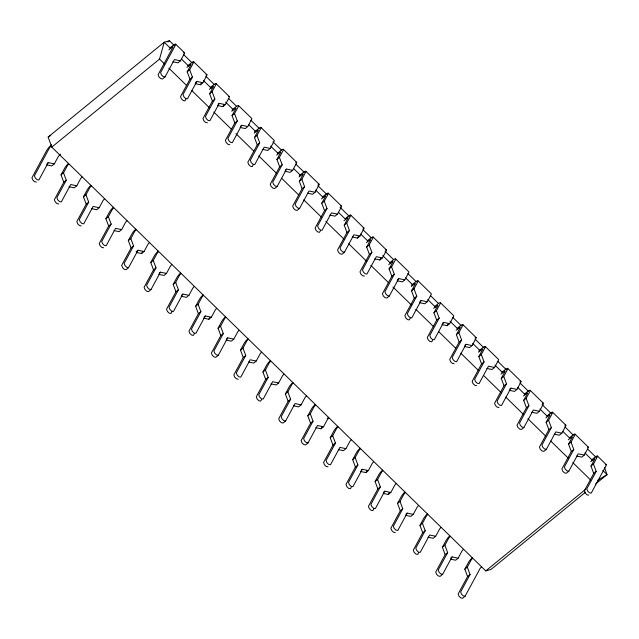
<?xml version="1.0" encoding="UTF-8"?>
<svg xmlns="http://www.w3.org/2000/svg" width="639" height="639" viewBox="0 0 639 639"><rect width="100%" height="100%" fill="white"/><g stroke="black" fill="none" stroke-linecap="round" stroke-linejoin="round"><path stroke-width="0.96" d="M585.62 492.118L491 569.445L485.768 570.907L51.767 147.138L159.542 59.068L164.215 42.214L169.447 40.744L174.447 45.625M60.625 154.151A2.788 0.503 -45.7 0 0 58.053 157.002L54.331 163.896L48.26 162.633L38.851 180.046L37.03 179.671L35.265 177.946L34.434 175.733L49.219 148.384A2.788 0.503 -45.7 0 1 50.777 146.459M58.796 203.977L56.983 203.601L55.21 201.876L54.387 199.664L63.796 182.259L61.032 174.894L64.755 168.001A6.55 1.174 -45.7 0 1 68.413 163.48M61.032 174.894L63.517 172.865L67.239 165.972A2.788 0.503 -45.7 0 1 68.796 164.047M63.517 172.865L66.28 180.23L56.863 197.635L57.694 199.847L59.459 201.573L61.28 201.948L70.697 184.543L76.76 185.797L80.49 178.912A2.788 0.503 -45.7 0 1 82.04 176.987M81.233 225.886L79.412 225.503L77.646 223.778L76.816 221.573L86.225 204.16L83.461 196.796L87.192 189.911A6.55 1.174 -45.7 0 1 90.842 185.382M83.461 196.796L85.945 194.767L89.676 187.882A2.788 0.503 -45.7 0 1 91.225 185.957M85.945 194.767L88.709 202.132L79.3 219.544L80.131 221.749L81.896 223.474L83.717 223.85L93.126 206.445L99.197 207.707L102.919 200.814A2.788 0.503 -45.7 0 1 104.477 198.889M168.888 49.842L171.787 47.47A2.788 0.503 -45.7 0 1 172.889 47.326L158.105 74.675L158.935 76.888L160.701 78.605L162.522 78.988L165.006 76.96L174.415 59.547L180.478 60.809L184.208 53.916A6.55 1.174 -45.7 0 0 183.537 52.925M103.662 247.788L101.849 247.413L100.075 245.688L99.253 243.475L108.662 226.07L105.898 218.706L109.62 211.813A6.55 1.174 -45.7 0 1 113.279 207.284M105.898 218.706L108.382 216.669L112.105 209.784A2.788 0.503 -45.7 0 1 113.662 207.859M185.893 99.149L184.951 100.89L183.129 100.515L181.364 98.789L180.533 96.577L189.951 79.172L187.179 71.808L190.909 64.914A2.788 0.503 -45.7 0 0 189.807 65.058L186.9 67.43M187.179 71.808L189.663 69.779L193.393 62.886A6.55 1.174 -45.7 0 0 190.797 63.229L187.89 65.601M108.382 216.669L111.146 224.041L101.729 241.446L102.559 243.659L104.325 245.384L106.146 245.759L115.563 228.347L121.626 229.609L125.356 222.715A2.788 0.503 -45.7 0 1 126.905 220.79M189.663 69.779L192.435 77.143L183.018 94.548L183.848 96.761L185.614 98.486L187.435 98.861L196.844 81.457L202.914 82.711L206.637 75.825A6.55 1.174 -45.7 0 0 205.974 74.827M195.23 83.661L200.43 84.739L201.365 83.022M149.342 242.7A2.788 0.503 -45.7 0 0 147.785 244.625L144.063 251.51L137.992 250.256L128.583 267.661L126.099 269.69L124.278 269.315L122.512 267.589L121.682 265.377L131.091 247.972L128.327 240.607L132.057 233.714A6.55 1.174 -45.7 0 1 135.708 229.193M128.327 240.607L130.811 238.579L134.541 231.685A2.788 0.503 -45.7 0 1 136.091 229.76M207.387 122.792L205.566 122.416L203.801 120.691L202.97 118.487L212.38 101.074L209.616 93.709L213.338 86.824A2.788 0.503 -45.7 0 0 212.236 86.968L209.336 89.332M209.616 93.709L212.1 91.681L215.822 84.787A6.55 1.174 -45.7 0 0 213.226 85.131L210.327 87.503M130.811 238.579L133.575 245.943L124.166 263.348L124.996 265.56L126.762 267.286L128.583 267.661M212.1 91.681L214.864 99.045L205.454 116.45L206.285 118.662L208.05 120.388L209.872 120.763L219.281 103.358L225.343 104.612L229.074 97.727A6.55 1.174 -45.7 0 0 228.403 96.729M136.379 252.461L141.578 253.539L142.505 251.822M217.667 105.571L222.867 106.649L223.794 104.924M171.771 264.602A2.788 0.503 -45.7 0 0 170.222 266.527L166.491 273.42L160.429 272.158L151.012 289.563L148.528 291.592L146.714 291.216L144.941 289.491L144.118 287.286L153.528 269.874L150.764 262.509L154.486 255.624A6.55 1.174 -45.7 0 1 158.145 251.095M150.764 262.509L153.248 260.48L156.97 253.595A2.788 0.503 -45.7 0 1 158.528 251.67M229.816 144.702L227.995 144.318L226.23 142.593L225.399 140.388L234.817 122.984L232.053 115.611L235.775 108.726A2.788 0.503 -45.7 0 0 234.673 108.87L231.765 111.242M232.053 115.611L234.529 113.582L238.259 106.697A6.55 1.174 -45.7 0 0 235.663 107.04L232.037 110.004M153.248 260.48L156.012 267.845L146.603 285.258L147.425 287.462L149.191 289.187L151.012 289.563M234.529 113.582L237.301 120.947L227.883 138.359L228.714 140.564L230.479 142.289L232.3 142.673L241.71 125.26L247.78 126.522L251.502 119.629A6.55 1.174 -45.7 0 0 251.79 118.511L238.539 105.571M171.907 311.76L170.964 313.501L169.143 313.126L167.378 311.401L166.547 309.188L175.957 291.783L173.193 284.411L176.923 277.526A6.55 1.174 -45.7 0 1 180.573 272.997M173.193 284.411L175.677 282.382L179.407 275.497A2.788 0.503 -45.7 0 1 180.957 273.572M253.196 164.862L252.253 166.603L250.432 166.228L248.667 164.503L247.836 162.29L257.245 144.885L254.482 137.521L258.204 130.628A2.788 0.503 -45.7 0 0 257.102 130.771L254.202 133.144M254.482 137.521L256.966 135.492L260.688 128.599A6.55 1.174 -45.7 0 0 258.092 128.942L254.466 131.906M175.677 282.382L178.441 289.755L169.031 307.159L169.862 309.372L171.627 311.089L173.449 311.473L182.858 294.06L188.928 295.322L192.651 288.429A2.788 0.503 -45.7 0 1 194.208 286.504M256.966 135.492L259.73 142.856L250.32 160.261L251.151 162.474L252.916 164.199L254.737 164.574L264.147 147.17L270.217 148.424L273.939 141.538A6.55 1.174 -45.7 0 0 274.219 140.412L260.976 127.48M194.336 333.662L193.401 335.403L191.58 335.028L189.807 333.302L188.984 331.09L198.394 313.685L195.63 306.321L199.352 299.427A6.55 1.174 -45.7 0 1 203.01 294.906M195.63 306.321L198.114 304.292L201.836 297.399A2.788 0.503 -45.7 0 1 203.394 295.474M295.705 162.442A6.55 1.174 -45.7 0 1 296.368 163.44L292.646 170.325L286.576 169.071L277.166 186.476L274.682 188.505L272.861 188.13L271.096 186.404L270.265 184.192L279.682 166.787L276.919 159.423L280.641 152.529A2.788 0.503 -45.7 0 0 279.539 152.681L276.639 155.045M276.919 159.423L279.395 157.394L283.125 150.5A6.55 1.174 -45.7 0 0 280.529 150.844L277.63 153.216M198.114 304.292L200.878 311.656L191.468 329.061L192.291 331.274L194.064 332.999L195.877 333.374L205.295 315.97L211.357 317.224L215.087 310.338A2.788 0.503 -45.7 0 1 216.637 308.413M279.395 157.394L282.166 164.758L272.749 182.163L273.58 184.375L275.345 186.101L277.166 186.476M203.673 318.174L208.873 319.252L209.808 317.535M239.074 330.315A2.788 0.503 -45.7 0 0 237.516 332.24L233.794 339.133L227.724 337.871L218.314 355.276L215.83 357.305L214.009 356.929L212.244 355.204L211.413 353L220.83 335.587L218.059 328.222L221.789 321.337A6.55 1.174 -45.7 0 1 225.439 316.808M218.059 328.222L220.543 326.194L224.273 319.308A2.788 0.503 -45.7 0 1 225.823 317.375M318.134 184.351A6.55 1.174 -45.7 0 1 318.805 185.342L315.083 192.235L309.012 190.973L299.603 208.386L297.119 210.415L295.298 210.031L293.533 208.306L292.702 206.101L302.111 188.689L299.348 181.324L303.07 174.439A2.788 0.503 -45.7 0 0 301.967 174.583L299.068 176.955M299.348 181.324L301.832 179.295L305.554 172.41A6.55 1.174 -45.7 0 0 302.958 172.754L299.332 175.717M220.543 326.194L223.307 333.558L213.897 350.971L214.728 353.175L216.493 354.901L218.314 355.276M301.832 179.295L304.595 186.66L295.186 204.073L296.017 206.277L297.782 208.002L299.603 208.386M238.267 379.215L236.446 378.831L234.681 377.114L233.85 374.901L243.259 357.497L240.496 350.124L244.218 343.239A6.55 1.174 -45.7 0 1 247.876 338.71M240.496 350.124L242.98 348.095L246.702 341.21A2.788 0.503 -45.7 0 1 248.259 339.285M320.49 230.575L319.548 232.316L317.727 231.941L315.962 230.216L315.131 228.003L324.548 210.598L321.784 203.234L325.507 196.341A2.788 0.503 -45.7 0 0 324.404 196.485L321.505 198.857M321.784 203.234L324.269 201.205L327.991 194.312A6.55 1.174 -45.7 0 0 325.395 194.655L322.495 197.028M242.98 348.095L245.743 355.468L236.334 372.872L237.157 375.085L238.93 376.802L240.743 377.186L250.161 359.773L256.223 361.035L259.953 354.142A2.788 0.503 -45.7 0 1 261.503 352.217M324.269 201.205L327.032 208.57L317.615 225.974L318.446 228.187L320.211 229.912L322.032 230.288L331.449 212.883L337.512 214.137L341.234 207.252A6.55 1.174 -45.7 0 0 340.571 206.253M261.639 399.375L260.696 401.116L258.875 400.741L257.11 399.016L256.279 396.803L265.696 379.398L262.925 372.034L266.655 365.141A6.55 1.174 -45.7 0 1 270.305 360.612M262.925 372.034L265.409 370.005L269.139 363.112A2.788 0.503 -45.7 0 1 270.688 361.187M363 228.155A6.55 1.174 -45.7 0 1 363.671 229.153L359.949 236.039L353.878 234.785L344.469 252.189L341.985 254.218L340.164 253.843L338.398 252.117L337.568 249.905L346.977 232.5L344.213 225.136L347.935 218.242A2.788 0.503 -45.7 0 0 346.833 218.394L343.934 220.759M344.213 225.136L346.697 223.107L350.42 216.214A6.55 1.174 -45.7 0 0 347.824 216.557L345.651 218.338M265.409 370.005L268.172 377.369L258.763 394.774L259.594 396.987L261.359 398.712L263.18 399.087L272.589 381.683L278.66 382.937L282.382 376.051A2.788 0.503 -45.7 0 1 283.94 374.127M346.697 223.107L349.461 230.471L340.052 247.876L340.883 250.089L342.648 251.814L344.469 252.189M352.265 236.989L357.465 238.067L358.391 236.35M306.369 396.028A2.788 0.503 -45.7 0 0 304.819 397.953L301.089 404.846L295.026 403.584L285.609 420.989L283.133 423.018L281.312 422.643L279.547 420.917L278.716 418.713L288.125 401.3L285.361 393.936L289.084 387.05A6.55 1.174 -45.7 0 1 292.742 382.521M285.361 393.936L287.846 391.907L291.568 385.021A2.788 0.503 -45.7 0 1 293.125 383.088M364.414 276.128L362.593 275.744L360.827 274.019L359.997 271.815L369.414 254.402L366.65 247.037L370.372 240.152A2.788 0.503 -45.7 0 0 369.27 240.296L366.371 242.668M366.65 247.037L369.134 245.009L372.856 238.123A6.55 1.174 -45.7 0 0 370.261 238.467L368.08 240.24M287.846 391.907L290.609 399.271L281.2 416.676L282.023 418.888L283.796 420.614L285.609 420.989M369.134 245.009L371.898 252.373L362.481 269.786L363.311 271.99L365.077 273.716L366.898 274.099L376.315 256.686L382.378 257.948L386.1 251.055A6.55 1.174 -45.7 0 0 385.437 250.065M374.694 258.899L379.893 259.977L380.828 258.252M328.805 417.93A2.788 0.503 -45.7 0 0 327.248 419.855L323.526 426.748L317.455 425.486L308.046 442.899L305.562 444.928L303.741 444.544L301.975 442.827L301.145 440.614L310.562 423.21L307.79 415.837L311.52 408.952A6.55 1.174 -45.7 0 1 315.171 404.423M307.79 415.837L310.274 413.808L314.005 406.923A2.788 0.503 -45.7 0 1 315.554 404.998M395.573 258.907L408.816 271.839A6.55 1.174 -45.7 0 1 408.537 272.965L404.814 279.85L398.744 278.596L389.335 296.001L386.851 298.03L385.029 297.654L383.264 295.929L382.434 293.716L391.843 276.312L389.079 268.947L392.809 262.054A2.788 0.503 -45.7 0 0 391.699 262.198L388.8 264.57M389.079 268.947L391.563 266.918L395.285 260.025A6.55 1.174 -45.7 0 0 392.689 260.369L389.79 262.741M310.274 413.808L313.038 421.181L303.629 438.586L304.46 440.79L306.225 442.515L308.046 442.899M391.563 266.918L394.327 274.283L384.918 291.688L385.748 293.9L387.514 295.625L389.335 296.001M315.842 427.699L321.042 428.777L321.976 427.052M327.999 466.829L326.178 466.454L324.412 464.729L323.582 462.516L332.991 445.111L330.227 437.747L333.949 430.854A6.55 1.174 -45.7 0 1 337.608 426.325M330.227 437.747L332.711 435.718L336.433 428.825A2.788 0.503 -45.7 0 1 337.991 426.9M410.222 318.19L409.279 319.931L407.458 319.556L405.693 317.831L404.862 315.618L414.28 298.213L411.516 290.849L415.238 283.956A2.788 0.503 -45.7 0 0 414.136 284.107L411.236 286.472M411.516 290.849L414 288.82L417.722 281.927A6.55 1.174 -45.7 0 0 415.126 282.27L411.5 285.234M332.711 435.718L335.475 443.083L326.066 460.487L326.896 462.7L328.662 464.425L330.483 464.801L339.892 447.396L345.955 448.65L349.685 441.765A2.788 0.503 -45.7 0 1 351.234 439.84M414 288.82L416.764 296.184L407.347 313.589L408.177 315.802L409.942 317.527L411.764 317.902L421.181 300.498L427.243 301.752L430.974 294.867A6.55 1.174 -45.7 0 0 431.253 293.74L418.002 280.809M351.37 486.99L350.428 488.731L348.606 488.356L346.841 486.63L346.011 484.426L355.428 467.013L352.664 459.649L356.386 452.763A6.55 1.174 -45.7 0 1 360.037 448.235M352.664 459.649L355.14 457.62L358.87 450.727A2.788 0.503 -45.7 0 1 360.42 448.802M432.659 340.1L431.716 341.841L429.895 341.458L428.13 339.732L427.299 337.528L436.709 320.115L433.945 312.751L437.675 305.865A2.788 0.503 -45.7 0 0 436.565 306.009L433.665 308.381M433.945 312.751L436.429 310.722L440.151 303.837A6.55 1.174 -45.7 0 0 437.555 304.18L434.656 306.544M355.14 457.62L357.912 464.984L348.495 482.389L349.325 484.602L351.091 486.327L352.912 486.702L362.321 469.298L368.391 470.552L372.114 463.666A2.788 0.503 -45.7 0 1 373.671 461.741M436.429 310.722L439.193 318.086L429.783 335.499L430.614 337.704L432.379 339.429L434.2 339.804L443.61 322.399L449.68 323.661L453.402 316.768A6.55 1.174 -45.7 0 0 453.682 315.65L440.439 302.71M360.708 471.51L365.907 472.588L366.842 470.863M441.996 324.612L447.196 325.69L448.123 323.965M373.807 508.9L372.864 510.641L371.043 510.257L369.278 508.532L368.447 506.328L377.857 488.923L375.093 481.55L378.815 474.665A6.55 1.174 -45.7 0 1 382.473 470.136M375.093 481.55L377.577 479.522L381.299 472.636A2.788 0.503 -45.7 0 1 382.857 470.711M454.145 363.743L452.332 363.367L450.559 361.642L449.736 359.43L459.145 342.025L456.382 334.66L460.104 327.767A2.788 0.503 -45.7 0 0 459.002 327.911L456.102 330.283M456.382 334.66L458.866 332.623L462.588 325.738A6.55 1.174 -45.7 0 0 459.992 326.082L457.093 328.454M377.577 479.522L380.341 486.886L370.932 504.299L371.762 506.503L373.527 508.229L375.349 508.612L384.758 491.199L390.828 492.461L394.551 485.568A2.788 0.503 -45.7 0 1 396.1 483.643M458.866 332.623L461.63 339.996L452.212 357.401L453.043 359.613L454.808 361.339L456.629 361.714L466.047 344.301L472.109 345.563L475.839 338.67A6.55 1.174 -45.7 0 0 475.168 337.68M383.144 493.412L388.344 494.49L389.271 492.765M395.293 532.543L393.472 532.167L391.707 530.442L390.876 528.229L400.294 510.825L397.53 503.46L401.252 496.567A6.55 1.174 -45.7 0 1 404.902 492.038M397.53 503.46L400.006 501.431L403.736 494.538A2.788 0.503 -45.7 0 1 405.286 492.613M476.582 385.644L474.761 385.269L472.996 383.544L472.165 381.331L481.574 363.926L478.811 356.562L482.541 349.669A2.788 0.503 -45.7 0 0 481.431 349.821L478.531 352.185M478.811 356.562L481.295 354.533L485.025 347.64A6.55 1.174 -45.7 0 0 482.421 347.983L478.795 350.947M400.006 501.431L402.778 508.796L393.36 526.201L394.191 528.413L395.956 530.138L397.777 530.514L407.187 513.109L413.257 514.363L416.979 507.478A2.788 0.503 -45.7 0 1 418.537 505.553M481.295 354.533L484.058 361.898L474.649 379.302L475.48 381.515L477.245 383.24L479.066 383.616L488.476 366.211L494.546 367.465L498.268 360.58A6.55 1.174 -45.7 0 0 498.556 359.453L485.305 346.522M418.673 552.703L417.73 554.444L415.909 554.069L414.144 552.344L413.313 550.131L422.722 532.726L419.959 525.362L423.681 518.469A6.55 1.174 -45.7 0 1 427.339 513.948M419.959 525.362L422.443 523.333L426.165 516.44A2.788 0.503 -45.7 0 1 427.723 514.515M499.011 407.546L497.198 407.171L495.425 405.445L494.602 403.241L504.011 385.828L501.248 378.464L504.97 371.578A2.788 0.503 -45.7 0 0 503.867 371.722L500.968 374.095M501.248 378.464L503.732 376.435L507.454 369.55A6.55 1.174 -45.7 0 0 504.858 369.893L501.958 372.257M422.443 523.333L425.207 530.697L415.797 548.102L416.628 550.315L418.393 552.04L420.214 552.415L429.624 535.011L435.694 536.265L439.416 529.38A2.788 0.503 -45.7 0 1 440.966 527.455M503.732 376.435L506.495 383.799L497.078 401.212L497.909 403.417L499.674 405.142L501.495 405.517L510.912 388.113L516.975 389.375L520.705 382.481A6.55 1.174 -45.7 0 0 520.034 381.483M463.403 549.356A2.788 0.503 -45.7 0 0 461.845 551.281L458.123 558.174L452.053 556.912L442.643 574.325L440.159 576.354L438.338 575.971L436.573 574.245L435.742 572.041L445.159 554.628L442.396 547.264L446.118 540.378A6.55 1.174 -45.7 0 1 449.768 535.849M442.396 547.264L444.872 545.235L448.602 538.35A2.788 0.503 -45.7 0 1 450.152 536.425M542.471 403.393A6.55 1.174 -45.7 0 1 543.134 404.383L539.412 411.276L533.341 410.014L523.932 427.427L521.448 429.456L519.627 429.081L517.862 427.355L517.031 425.143L526.44 407.738L523.676 400.373L527.407 393.48A2.788 0.503 -45.7 0 0 526.296 393.624L523.397 395.996M523.676 400.373L526.161 398.337L529.891 391.451A6.55 1.174 -45.7 0 0 527.287 391.795L524.387 394.167M444.872 545.235L447.643 552.599L438.226 570.012L439.057 572.217L440.822 573.942L442.643 574.325M526.161 398.337L528.924 405.709L519.515 423.114L520.346 425.326L522.111 427.044L523.932 427.427M481.423 566.953A2.788 0.503 -45.7 0 0 479.865 568.878L465.08 596.227L462.596 598.256L460.775 597.88L459.01 596.155L458.179 593.943L467.588 576.538L464.825 569.173L468.547 562.28A6.55 1.174 -45.7 0 1 472.205 557.751M464.825 569.173L467.309 567.144L471.031 560.251A2.788 0.503 -45.7 0 1 472.588 558.326M564.9 425.294A6.55 1.174 -45.7 0 1 565.571 426.293L561.841 433.178L555.778 431.924L546.361 449.329L543.877 451.358L542.064 450.982L540.29 449.257L539.468 447.044L548.877 429.64L546.113 422.275L549.836 415.382A2.788 0.503 -45.7 0 0 548.733 415.534L545.834 417.898M546.113 422.275L548.597 420.246L552.32 413.353A6.55 1.174 -45.7 0 0 549.724 413.697L546.824 416.069M467.309 567.144L470.072 574.509L460.663 591.914L461.494 594.126L463.259 595.852L465.08 596.227M548.597 420.246L551.361 427.611L541.952 445.016L542.775 447.228L544.54 448.953L546.361 449.329M587.337 447.196A6.55 1.174 -45.7 0 1 588 448.195L584.278 455.088L578.207 453.826L568.798 471.231L566.314 473.259L564.493 472.884L562.727 471.159L561.897 468.954L571.306 451.541L568.542 444.177L572.272 437.292A2.788 0.503 -45.7 0 0 571.162 437.435L568.263 439.808M568.542 444.177L571.026 442.148L574.757 435.263A6.55 1.174 -45.7 0 0 572.153 435.598L569.98 437.38M571.026 442.148L573.79 449.513L564.381 466.925L565.211 469.13L566.977 470.855L568.798 471.231M588.751 495.169L586.929 494.794L585.156 493.068L584.334 490.856L593.743 473.451L590.979 466.079L594.701 459.193A2.788 0.503 -45.7 0 0 593.599 459.337L590.7 461.709M590.979 466.079L593.463 464.05L597.185 457.165A6.55 1.174 -45.7 0 0 594.589 457.508L591.69 459.88M593.463 464.05L596.227 471.422L586.818 488.827L587.64 491.04L589.414 492.757L591.227 493.14L606.02 465.791A6.55 1.174 -45.7 0 0 605.349 464.793M51.767 147.138L48.165 137.05L164.215 42.214L170.645 48.492M167.905 42.006L169.447 40.744M169.878 48.005L172.778 45.641A6.55 1.174 -45.7 0 1 175.374 45.297L160.589 72.646L161.411 74.851L163.185 76.576L165.006 76.96M47.022 163.656L48.26 162.633M54.331 163.896L51.847 165.924L46.647 164.846M180.478 60.809L178.001 62.838L172.794 61.759M63.796 182.259L66.28 180.23M189.951 79.172L192.435 77.143M195.606 82.471L196.844 81.457M76.76 185.797L74.276 187.826L69.076 186.748M200.43 84.739L202.914 82.711M86.225 204.16L88.709 202.132M212.38 101.074L214.864 99.045M218.035 104.373L219.281 103.358M99.197 207.707L96.713 209.736L91.513 208.657M222.867 106.649L225.343 104.612M108.662 226.07L111.146 224.041M234.817 122.984L237.301 120.947M240.472 126.274L241.71 125.26M121.626 229.609L119.142 231.637L113.942 230.559M247.78 126.522L245.296 128.551L240.096 127.473M131.091 247.972L133.575 245.943M257.245 144.885L259.73 142.856M136.131 251.774L137.992 250.256M141.578 253.539L144.063 251.51M270.217 148.424L267.733 150.453L262.533 149.374M153.528 269.874L156.012 267.845M279.682 166.787L282.166 164.758M159.183 273.173L160.429 272.158M285.337 170.086L286.576 169.071M166.491 273.42L164.007 275.449L158.807 274.371M292.646 170.325L290.162 172.354L284.962 171.276M175.957 291.783L178.441 289.755M302.111 188.689L304.595 186.66M181.62 295.074L182.858 294.06M188.928 295.322L186.444 297.351L181.244 296.272M315.083 192.235L312.599 194.264L307.399 193.186M198.394 313.685L200.878 311.656M324.548 210.598L327.032 208.57M204.049 316.984L205.295 315.97M208.873 319.252L211.357 317.224M337.512 214.137L335.028 216.166L329.828 215.087M220.83 335.587L223.307 333.558M346.977 232.5L349.461 230.471M226.486 338.886L227.724 337.871M233.794 339.133L231.31 341.162L226.11 340.084M357.465 238.067L359.949 236.039M243.259 357.497L245.743 355.468M369.414 254.402L371.898 252.373M256.223 361.035L253.739 363.064L248.539 361.986M379.893 259.977L382.378 257.948M265.696 379.398L268.172 377.369M391.843 276.312L394.327 274.283M397.506 279.61L398.744 278.596M278.66 382.937L276.176 384.966L270.976 383.887M404.814 279.85L402.33 281.879L397.131 280.801M288.125 401.3L290.609 399.271M414.28 298.213L416.764 296.184M419.935 301.512L421.181 300.498M301.089 404.846L298.613 406.875L293.405 405.797M427.243 301.752L424.759 303.781L419.559 302.702M310.562 423.21L313.038 421.181M436.709 320.115L439.193 318.086M442.372 323.414L443.61 322.399M321.042 428.777L323.526 426.748M447.196 325.69L449.68 323.661M332.991 445.111L335.475 443.083M459.145 342.025L461.63 339.996M464.801 345.324L466.047 344.301M345.955 448.65L343.478 450.679L338.271 449.6M472.109 345.563L469.625 347.592L464.425 346.514M355.428 467.013L357.912 464.984M481.574 363.926L484.058 361.898M361.083 470.312L362.321 469.298M365.907 472.588L368.391 470.552M494.546 367.465L492.062 369.494L486.862 368.415M377.857 488.923L380.341 486.886M504.011 385.828L506.495 383.799M383.512 492.214L384.758 491.199M509.666 389.127L510.912 388.113M388.344 494.49L390.828 492.461M516.975 389.375L514.491 391.403L509.291 390.325M400.294 510.825L402.778 508.796M526.44 407.738L528.924 405.709M405.949 514.123L407.187 513.109M413.257 514.363L410.773 516.392L405.573 515.314M539.412 411.276L536.928 413.305L531.728 412.227M422.722 532.726L425.207 530.697M548.877 429.64L551.361 427.611M435.694 536.265L433.21 538.294L428.01 537.215M561.841 433.178L559.357 435.207L554.157 434.129M445.159 554.628L447.643 552.599M571.306 451.541L573.79 449.513M450.814 557.927L452.053 556.912M458.123 558.174L455.639 560.203L450.439 559.125M584.278 455.088L581.794 457.117L576.594 456.038M467.588 576.538L470.072 574.509M593.743 473.451L596.227 471.422M485.768 570.907L585.843 489.131M595.572 483.987L607.05 474.609L604.43 467.269M48.165 137.05L50.697 135.508M597.761 480.264L607.05 474.609L602.761 470.424M36.367 182.075L34.546 181.7L32.781 179.974L31.95 177.762L46.735 150.413A6.55 1.174 -45.7 0 1 51.607 144.718M175.661 44.171L184.487 52.797M193.673 61.767L206.924 74.699M216.11 83.669L229.353 96.609M283.404 149.382L296.656 162.322M305.841 171.284L319.085 184.224M328.27 193.194L341.522 206.125M350.707 215.095L363.95 228.027M373.136 236.997L386.387 249.937M462.868 324.62L476.119 337.552M507.733 368.423L520.985 381.363M530.17 390.333L543.422 403.265M552.607 412.235L565.85 425.167M575.036 434.137L588.287 447.076M597.473 456.046L606.299 464.665M183.728 54.682L192.291 63.045M205.854 76.289L214.416 84.652M228.698 98.598L236.55 106.266M250.823 120.204L259.386 128.567M272.949 141.81L281.519 150.173M295.793 164.111L304.364 172.474M317.918 185.717L327.2 194.783M340.052 207.324L349.333 216.389M362.896 229.633L371.459 237.996M385.021 251.239L393.584 259.602M407.866 273.54L416.428 281.903M430.702 295.841L438.554 303.509M452.835 317.447L461.398 325.81M474.961 339.053L484.242 348.119M497.805 361.362L506.368 369.725M519.93 382.969L528.501 391.332M542.064 404.575L551.337 413.633M564.9 426.876L573.471 435.239M587.744 449.185L596.307 457.548M181.356 58.948L188.505 65.921M203.498 80.57L211.357 88.238M225.647 102.192L233.499 109.86M248.499 124.509L255.64 131.482M270.64 146.123L278.5 153.799M293.493 168.44L300.642 175.421M315.634 190.063L322.783 197.036M338.494 212.38L345.635 219.353M360.636 234.002L367.776 240.975M382.777 255.616L390.637 263.292M405.629 277.933L412.778 284.914M427.771 299.555L435.63 307.231M449.92 321.177L457.772 328.845M472.772 343.494L479.913 350.468M494.913 365.117L502.773 372.785M517.766 387.434L524.915 394.407M539.907 409.048L547.056 416.021M562.767 431.365L569.908 438.338M584.909 452.987L592.768 460.655M159.542 59.068L164.535 63.948M168.824 68.125L186.668 85.554M191.66 90.434L209.512 107.855M213.793 112.041L231.637 129.461M235.919 133.647L253.763 151.068M258.763 155.948L276.607 173.377M281.607 178.257L298.732 194.983M303.733 199.863L321.577 217.284M325.858 221.469L344.421 239.585M348.702 243.771L366.546 261.199M370.828 265.377L388.68 282.805M392.961 286.983L411.516 305.107M415.797 309.284L433.649 326.713M438.642 331.593L455.775 348.319M460.775 353.199L478.619 370.62M483.611 375.5L501.455 392.929M505.745 397.107L523.589 414.535M527.87 418.713L545.714 436.141M550.714 441.022L568.558 458.443M572.84 462.628L590.684 480.049M327.248 418.601A6.55 1.174 -45.7 0 1 328.422 417.363"/></g></svg>
